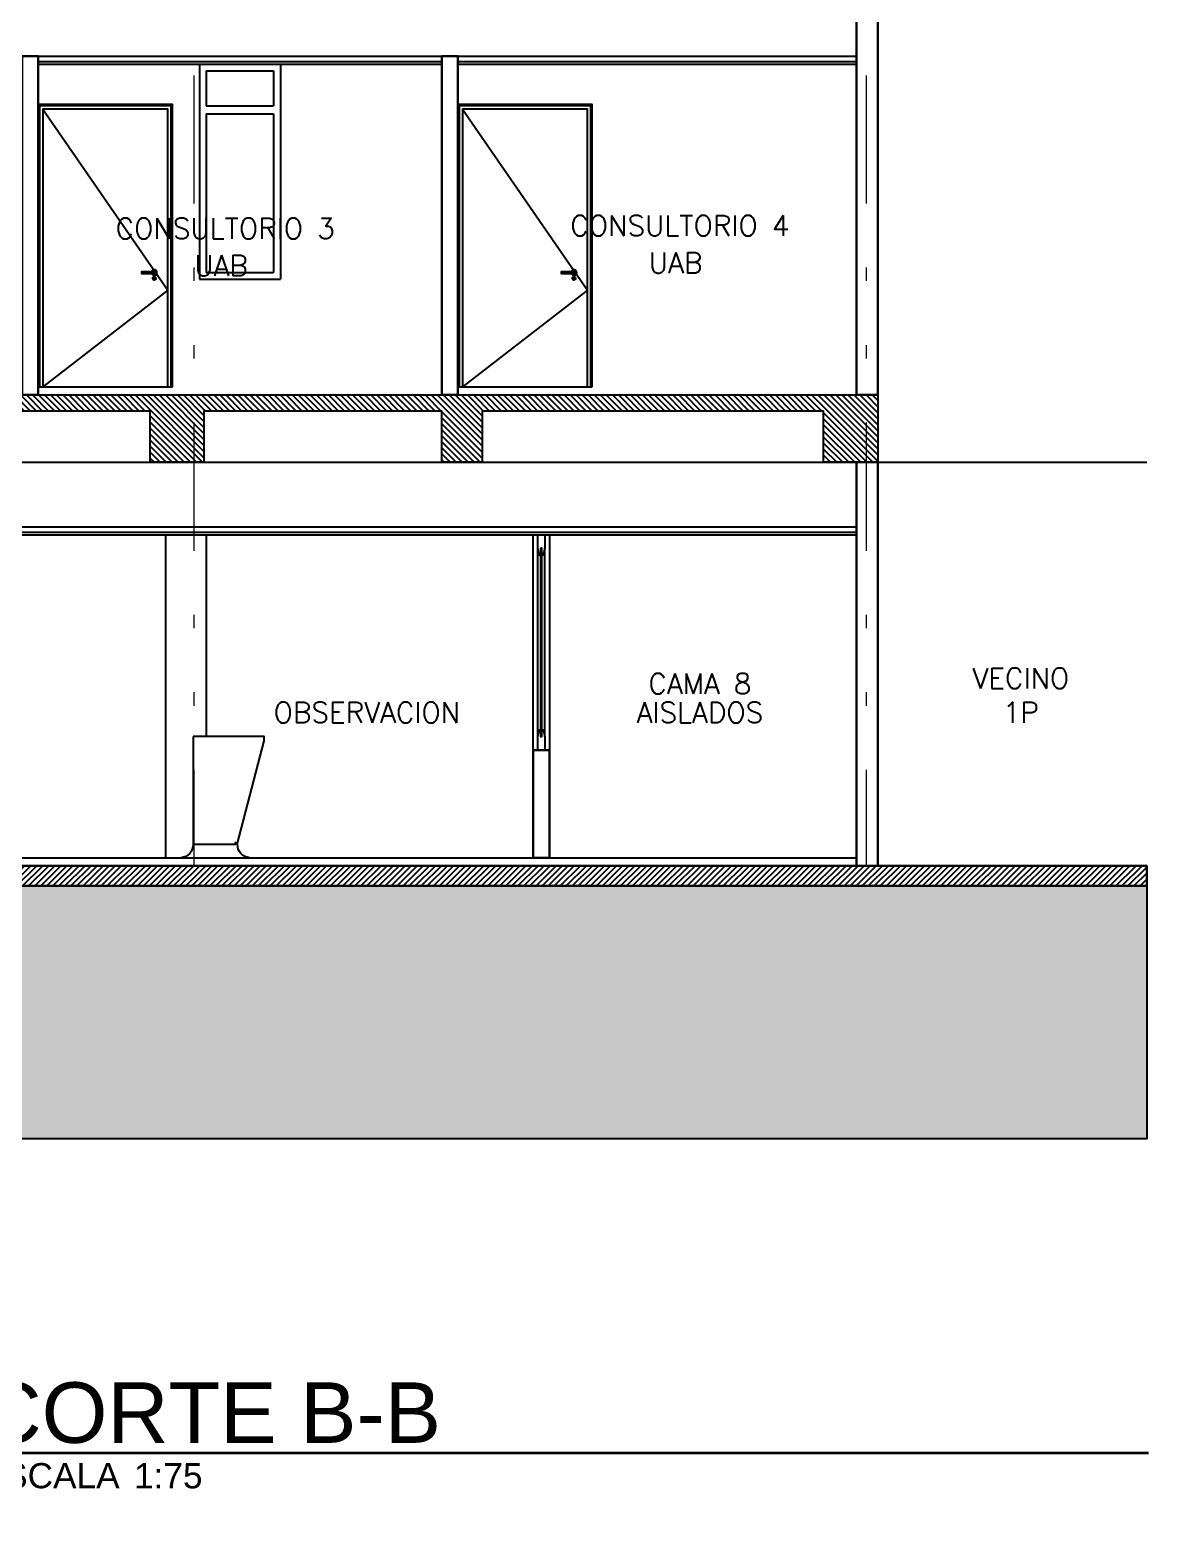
# Model space of a CAD drawing. Header units: millimetres. Extents: x 2056 to 4470, y 1400 to 3101.
# Drawn here: x 2185.47 to 2193.8, y 1434.28 to 1445.47 of the extents above; entities that cross this region are included whole.
import ezdxf
from ezdxf.enums import TextEntityAlignment as Align

# ---------------------------------------------------------------- set-up
doc = ezdxf.new("R2010")
doc.units = ezdxf.units.MM
doc.linetypes.add('DIVIDE', pattern=[31.75, 12.7, -6.35, 0, -6.35, 0, -6.35])
doc.linetypes.add('HIDDEN', pattern=[9.525, 6.35, -3.175])
for name, color, linetype in [('A-ANNO-TEXT', 190, 'Continuous'), ('A-GLAZ', 5, 'Continuous'), ('A-GRID-COLS', 75, 'DIVIDE'), ('A-PLAN-1', 5, 'Continuous'), ('A-PLAN-2', 4, 'Continuous'), ('A-PLAN-3', 3, 'Continuous'), ('A-PLAN-4', 2, 'Continuous'), ('A-PLAN-5', 1, 'Continuous'), ('A-PLAN-6', 9, 'Continuous'), ('A-PROY', 15, 'HIDDEN')]:
    doc.layers.add(name, color=color, linetype=linetype)
doc.layers.add('A-Anno-Titl', color=233, linetype='Continuous', lineweight=50)
doc.layers.add('A-WALL', color=16, linetype='Continuous', lineweight=30)
doc.styles.add('ROMAN', font='arial.ttf')
doc.styles.add('ROMANS', font='romans')

# ---------------------------------------------------------------- blocks, each defined once
blk = doc.blocks.new('A$C75AD7F8A')
blk.add_lwpolyline([(0.415, 0.9), (0.415, 0.1), (0.099, 0.1), (0.099, 0.113), (0.084, 0.109), (-0.113, 0.87), (-0.113, 0.9)], close=True)
for centre, start, end in [((-0.012, 0.096), 273.6239, 2.3336), ((0.511, 0.096), 177.6664, 266.3761)]:
    blk.add_arc(centre, 0.0963, start, end)
blk = doc.blocks.new('A$C2C317269')
for points in [[(-0.148, 0.847), (-0.148, 0.841), (-0.229, 0.841), (-0.229, 0.859), (-0.148, 0.859), (-0.148, 0.853)], [(-0.148, 0.853), (-0.124, 0.853), (-0.124, 0.847), (-0.148, 0.847)]]:
    blk.add_lwpolyline(points)
blk.add_lwpolyline([(-0.138, 0.814), (-0.134, 0.814), (-0.134, 0.799), (-0.138, 0.799)], close=True)
blk.add_circle((-0.136, 0.807), 0.0124)
for radius, start, end in [(0.02, 207.7545, 152.2455), (0.0124, 194.4775, 165.5225)]:
    blk.add_arc((-0.136, 0.85), radius, start, end)
blk = doc.blocks.new('ALZ-PUERTA 1.00')
at = {"layer": 'A-PLAN-6'}
for points in [[(0.999, 0), (0.999, 2.1), (0, 2.1), (0, 0)], [(0.989, 0), (0.989, 2.09), (0.01, 2.09), (0.01, 0)], [(0.964, 0), (0.964, 2.065), (0.035, 2.065), (0.035, 0)]]:
    blk.add_lwpolyline(points, close=True, dxfattribs=at)
at = {"layer": 'A-PROY'}
blk.add_lwpolyline([(0.035, 2.065), (0.964, 0.72), (0.035, 0)], dxfattribs=at)
at = {"layer": 'A-PLAN-6'}
blk.add_blockref('A$C2C317269', (0.999, 0), dxfattribs=at)
blk = doc.blocks.new('01420-TITULO BLOQUE DE DIBUJO')
at = {"color": 0, "linetype": 'Continuous', "const_width": 0.00025}
blk.add_lwpolyline([(0.029, 0.016, 0.414214), (0.021, 0.024, 0.414214), (0.013, 0.016, 0.414214), (0.021, 0.008, 0.414214), (0.029, 0.016, -0.219374)], format="xyb", dxfattribs=at)
blk.add_lwpolyline([(0.029, 0.016), (0.15078, 0.016)], dxfattribs=at)
at = {"style": 'ROMAN'}
blk.add_text('ESCALA ', height=0.0025, dxfattribs=at).set_placement((0.035, 0.0125))
at = {"lineweight": 9, "style": 'ROMAN'}
for tag, p, height in [('TÍTULO-BLOQUE-DE-DIBUJO', (0.035, 0.017), 0.006), ('C4', (0.01529, 0.01329), 0.006), ('1:10', (0.05021, 0.0125), 0.0025)]:
    blk.add_attdef(tag, p, '', height=height, dxfattribs=at)
blk = doc.blocks.new('CORTE B-B')
at = {"layer": 'A-PLAN-5'}
h = blk.add_hatch(dxfattribs=at)
h.set_pattern_fill('ANSI31', color=256, scale=0.01, style=0)
h.set_pattern_definition([(135, (-989008.851176, -1733150.051984), (-0.02245064030267, -0.02245064030267), [])])
h.paths.add_polyline_path([(-2.029, -36.01), (-2.029, 0), (-1.879, 0), (-1.879, -36.01)])
h = blk.add_hatch(dxfattribs=at)
h.set_pattern_fill('ANSI31', color=256, scale=0.01, angle=90, style=0)
h.set_pattern_definition([(225, (-989008.851176, -1733150.051984), (0.02245064030267, -0.02245064030267), [])])
h.paths.add_polyline_path([(-5.079, -31.388), (-5.529, -31.388), (-5.529, -2), (-5.029, -2), (-5.029, -2.403), (-5.409, -2.403), (-5.409, -4.941), (-5.029, -4.941), (-5.029, -5.241), (-5.409, -5.241), (-5.409, -7.009), (-5.029, -7.009), (-5.029, -7.409), (-5.409, -7.409), (-5.409, -8.681), (-5.029, -8.681), (-5.029, -8.981), (-5.409, -8.981), (-5.409, -11.447), (-5.029, -11.447), (-5.029, -11.747), (-5.409, -11.747), (-5.409, -14.311), (-5.029, -14.311), (-5.029, -14.711), (-5.409, -14.711), (-5.409, -16.884), (-5.029, -16.884), (-5.029, -17.184), (-5.409, -17.184), (-5.409, -19.357), (-5.029, -19.357), (-5.029, -19.757), (-5.409, -19.757), (-5.409, -22.098), (-5.029, -22.098), (-5.029, -22.398), (-5.409, -22.398), (-5.409, -24.5), (-5.029, -24.5), (-5.029, -24.9), (-5.409, -24.9), (-5.409, -28.011), (-5.029, -28.011), (-5.029, -28.311), (-5.409, -28.311), (-5.409, -29.835), (-5.029, -29.835), (-5.029, -30.235), (-5.029, -31.388)])
h.paths.add_polyline_path([(-5.409, -30.235), (-5.129, -30.235), (-5.129, -31.19), (-5.409, -31.19)], flags=16)
at = {"layer": 'A-PLAN-6'}
h = blk.add_hatch(dxfattribs=at)
h.set_pattern_fill('AR-PARQ1', color=256, scale=0.002, angle=45, style=0)
h.set_pattern_definition([(225, (-989008.8512, -1733150.052), (2e-15, -0.86210458762), [0.6096, -0.6096]), (225, (-989008.923, -1733149.98014), (2e-15, -0.86210458762), [0.6096, -0.6096]), (225, (-989008.99486, -1733149.9083), (2e-15, -0.86210458762), [0.6096, -0.6096]), (225, (-989009.0667, -1733149.83646), (2e-15, -0.86210458762), [0.6096, -0.6096]), (225, (-989009.13854, -1733149.7646), (2e-15, -0.86210458762), [0.6096, -0.6096]), (225, (-989009.2104, -1733149.6928), (2e-15, -0.86210458762), [0.6096, -0.6096]), (225, (-989009.2822, -1733149.62093), (2e-15, -0.86210458762), [0.6096, -0.6096]), (135, (-989009.2822, -1733150.48304), (-2e-15, 0.86210458762), [0.6096, -0.6096]), (135, (-989009.3541, -1733150.5549), (-2e-15, 0.86210458762), [0.6096, -0.6096]), (135, (-989009.4259, -1733150.6267), (-2e-15, 0.86210458762), [0.6096, -0.6096]), (135, (-989009.49775, -1733150.69856), (-2e-15, 0.86210458762), [0.6096, -0.6096]), (135, (-989009.5696, -1733150.7704), (-2e-15, 0.86210458762), [0.6096, -0.6096]), (135, (-989009.64144, -1733150.84225), (-2e-15, 0.86210458762), [0.6096, -0.6096]), (135, (-989009.7133, -1733150.9141), (-2e-15, 0.86210458762), [0.6096, -0.6096])])
h.paths.add_polyline_path([(-1.879, 0), (0, 0), (0, -49.464), (-1.854, -49.464), (-1.854, -40.197), (-2.029, -40.197), (-2.029, -36.01), (-1.879, -36.01)])
at = {"layer": 'A-GLAZ'}
for points in [[(-4.339, -4.506), (-4.339, -4.516), (-4.389, -4.526), (-4.489, -4.526), (-4.489, -4.476), (-4.389, -4.476), (-4.339, -4.486), (-4.339, -4.496)], [(-2.989, -4.476), (-4.389, -4.476)], [(-2.989, -4.526), (-4.389, -4.526)], [(-3.039, -4.496), (-3.039, -4.486), (-2.989, -4.476), (-2.889, -4.476), (-2.889, -4.526), (-2.989, -4.526), (-3.039, -4.516), (-3.039, -4.506)]]:
    blk.add_lwpolyline(points, dxfattribs=at)
blk.add_lwpolyline([(-4.389, -4.506), (-2.989, -4.506), (-2.989, -4.496), (-4.389, -4.496)], close=True, dxfattribs=at)
at = {"layer": 'A-GRID-COLS', "lineweight": 9, "ltscale": 0.075}
for points in [[(-15.649, -2.085), (-2.029, -2.085)], [(-15.649, -7.085), (-2.029, -7.085)]]:
    blk.add_lwpolyline(points, dxfattribs=at)
at = {"layer": 'A-PLAN-1'}
blk.add_lwpolyline([(-5.529, -31.388), (-5.529, -2), (-5.029, -2), (-5.029, -2.403), (-5.409, -2.403), (-5.409, -4.941), (-5.029, -4.941), (-5.029, -5.241), (-5.409, -5.241), (-5.409, -7.009), (-5.029, -7.009), (-5.029, -7.409), (-5.409, -7.409), (-5.409, -8.681)], dxfattribs=at)
at = {"layer": 'A-PLAN-2'}
for points in [[(-1.879, 0), (0, 0), (0, -49.464), (-1.854, -49.464), (-1.854, -40.197), (-2.029, -40.197), (-2.029, -36.01), (-1.879, -36.01), (-1.879, 0)], [(-2.089, -8.861), (-2.089, -2.159)]]:
    blk.add_lwpolyline(points, dxfattribs=at)
at = {"layer": 'A-PLAN-3', "color": 3}
blk.add_lwpolyline([(-2.029, -2), (-5.029, -2), (-5.029, 0)], dxfattribs=at)
at = {"layer": 'A-PLAN-4'}
for points in [[(-8.049, -5.121), (-8.049, -2.159)], [(-8.009, -5.121), (-8.009, -2.159)], [(-7.989, -5.121), (-7.989, -2.159)], [(-4.549, -8.861), (-4.549, -2.159)], [(-4.509, -8.861), (-4.509, -2.159)], [(-4.489, -8.861), (-4.489, -2.159)], [(-8.049, -8.241), (-8.049, -5.241)], [(-8.009, -8.241), (-8.009, -5.241)], [(-7.989, -8.241), (-7.989, -5.241)]]:
    blk.add_lwpolyline(points, dxfattribs=at)
at = {"layer": 'A-PLAN-6'}
for p, q in [((-7.989, -7.042, 0.458), (-7.989, -6.441, 0.458)), ((-7.989, -6.441, 0.458), (-6.389, -6.441, 0.458)), ((-6.389, -7.042, 0.458), (-6.389, -6.441, 0.458)), ((-7.939, -6.992, 0.458), (-7.939, -6.491, 0.458)), ((-7.939, -6.491, 0.458), (-7.679, -6.491, 0.458)), ((-7.679, -6.992, 0.458), (-7.679, -6.491, 0.458)), ((-7.619, -6.992, 0.458), (-7.619, -6.491, 0.458)), ((-7.619, -6.491, 0.458), (-6.439, -6.491, 0.458)), ((-6.439, -6.992, 0.458), (-6.439, -6.491, 0.458)), ((-7.989, -7.042, 0.458), (-6.389, -7.042, 0.458)), ((-7.939, -6.992, 0.458), (-7.679, -6.992, 0.458)), ((-7.619, -6.992, 0.458), (-6.439, -6.992, 0.458))]:
    blk.add_line(p, q, dxfattribs=at)
for points in [[(-5.029, -29.835), (-5.029, -2.159)], [(-2.989, -6.991), (-4.489, -6.991)], [(-2.089, -7.291), (-4.489, -7.291)]]:
    blk.add_lwpolyline(points, dxfattribs=at)
blk.add_lwpolyline([(-2.889, -4.441), (-2.889, -4.561), (-4.489, -4.561), (-4.489, -4.441)], close=True, dxfattribs=at)
at = {"layer": 'A-WALL'}
for points in [[(-2.029, -36.01), (-2.029, 0), (-1.879, 0), (-1.879, -36.01)], [(-5.529, -2), (-5.529, -2.159), (-8.529, -2.159), (-8.529, -2)], [(-2.029, -2), (-2.029, -2.159), (-5.029, -2.159), (-5.029, -2)], [(-8.049, -5.241), (-8.049, -5.121), (-5.529, -5.121), (-5.529, -5.241)]]:
    blk.add_lwpolyline(points, close=True, dxfattribs=at)
blk.add_lwpolyline([(-2.089, -4.441), (-2.089, -4.561), (-2.889, -4.561), (-2.889, -4.441), (-2.089, -4.441)], dxfattribs=at)
at = {"layer": 'A-WALL', "elevation": 0.229}
blk.add_lwpolyline([(-8.049, -8.361), (-8.049, -8.241), (-5.529, -8.241), (-5.529, -8.361)], close=True, dxfattribs=at)
at = {"rotation": 90}
for p in [(-5.589, -5.121), (-5.589, -8.241)]:
    blk.add_blockref('ALZ-PUERTA 1.00', p, dxfattribs=at)
at = {"layer": 'A-Anno-Titl'}
ref = blk.add_blockref('01420-TITULO BLOQUE DE DIBUJO', (3.536, -11.294), dxfattribs=dict(at, xscale=75, yscale=75, zscale=75, rotation=90))
ref.add_attrib('C4', 'C2', (2.54, -10.148), dxfattribs={"layer": '0', "color": 0, "lineweight": 9, "height": 0.45, "rotation": 90, "style": 'ROMAN'})
ref.add_attrib('1:10', '1:75', (2.599, -7.529), dxfattribs={"layer": '0', "color": 0, "lineweight": 9, "height": 0.1875, "rotation": 90, "style": 'ROMAN'})
ref.add_attrib('TÍTULO-BLOQUE-DE-DIBUJO', 'CORTE B-B', (2.261, -8.669), dxfattribs={"layer": '0', "color": 0, "lineweight": 9, "height": 0.45, "rotation": 90, "style": 'ROMAN'})
at = {"layer": 'A-PLAN-3', "xscale": -1, "rotation": 90}
blk.add_blockref('A$C75AD7F8A', (-2.089, -6.675), dxfattribs=at)
at = {"layer": 'A-ANNO-TEXT', "style": 'ROMANS'}
for s, height, p in [('VECINO', 0.1527, (-3.423, -0.936)), ('1P', 0.1527, (-3.169, -0.936)), ('CONSULTORIO 4', 0.15271, (-6.788, -3.471)), ('AISLADOS', 0.1527, (-3.169, -3.322)), ('CAMA 8', 0.1527, (-3.383, -3.322)), ('UAB', 0.1527, (-6.512, -3.503)), ('OBSERVACION', 0.15271, (-3.169, -5.798)), ('CONSULTORIO 3', 0.15271, (-6.767, -6.851)), ('UAB', 0.1527, (-6.491, -6.882))]:
    blk.add_text(s, height=height, rotation=90, dxfattribs=at).set_placement(p, align=Align.MIDDLE)

msp = doc.modelspace()

# ---------------------------------------------------------------- block references
at = {"rotation": 270}
msp.add_blockref('CORTE B-B', (2193.772, 1437.23), dxfattribs=at)

doc.saveas('drawing.dxf')
